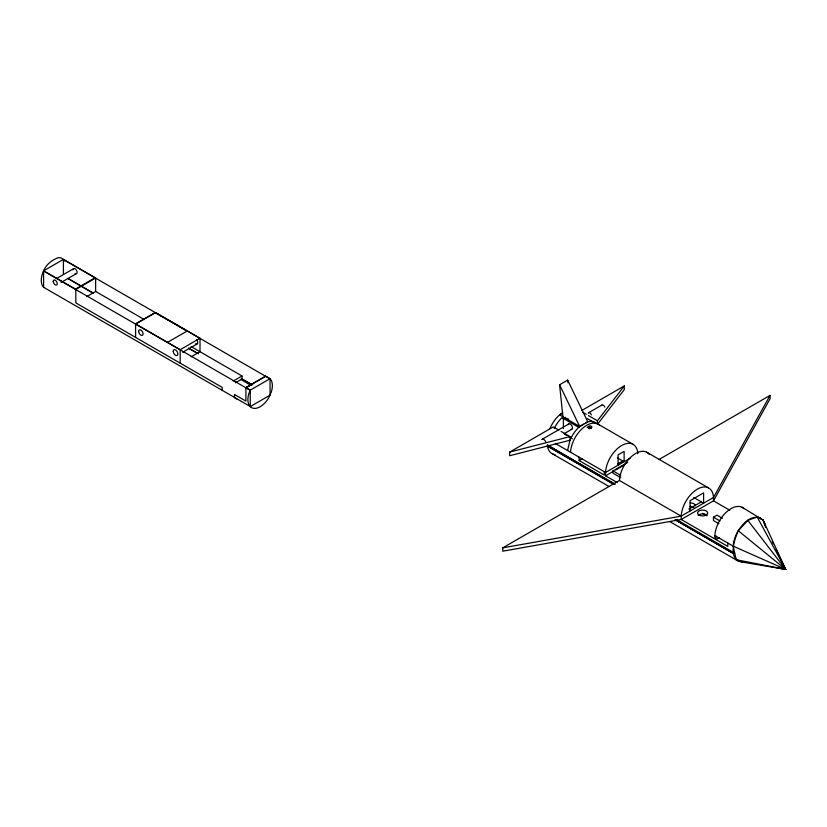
<?xml version="1.0" encoding="UTF-8"?>
<svg xmlns="http://www.w3.org/2000/svg" width="827" height="827" viewBox="0 0 827 827"><rect width="100%" height="100%" fill="white"/><g stroke="black" fill="none" stroke-linecap="round" stroke-linejoin="round"><path stroke-width="1.24" d="M567.57 450.529L570.03 440.222A22.877 13.211 -60 0 1 579.686 426.494L587.759 421.832A22.877 13.211 -60 0 1 596.649 423.558M760.499 517.909C751.081 514.642 742.853 523.543 738.273 530.738C734.428 539.287 727.264 559.652 741.995 562.029L785.65 569.41L763.083 520.049L742.15 507.313M135.68 323.895L155.321 312.72L187.098 331.058L167.364 342.45M269.984 395.213L271.287 392.019A17.264 9.965 -60 0 0 270.067 378.694L265.725 376.192L245.908 387.636L245.908 401.095L234.496 394.51L234.496 397.518A17.264 9.965 -60 0 0 236.729 398.965M658.923 459.554L770.051 395.389L713.494 497.482L713.494 500.831L681.2 519.48L502.754 551.196L502.754 547.846L619.444 480.477A22.877 13.211 -60 0 1 631.549 456.442A22.877 13.211 -60 0 1 649.288 454.354M597.414 420.767L624.302 385.92L624.302 389.558L597.414 424.406L597.414 420.767L588.493 415.619M741.995 562.029L736.195 559.703L733.229 546.171A22.877 13.211 -60 0 1 738.273 530.738L747.815 520.348L757.212 517.03L763.083 520.049L764.799 523.326L765.533 527.523M562.608 412.694L559.579 414.885A22.877 13.211 -60 0 0 549.924 428.613M249.899 406.243L250.333 406.553L43.593 287.289L43.593 270.822L63.41 259.378L95.643 277.996L95.643 291.455L144.343 319.573M57.135 278.203L73.655 268.672M43.676 287.238L43.593 287.289A17.264 9.965 -60 0 1 42.363 273.975C44.627 266.005 50.798 260.309 58.51 257.59L61.219 257.962L63.41 259.378L63.41 274.43M61.074 282.483L76.487 273.582M75.443 289.119L95.177 277.727M95.643 277.996L75.826 289.44L75.826 302.899L222.194 387.398L222.277 390.354M86.835 296.542L95.643 291.455M135.597 337.406L135.597 323.946L155.414 312.503L200.01 338.253L200.01 351.713L191.202 356.799M135.597 323.946L180.193 349.687L200.01 338.253M182.695 352.281L197.012 344.011M233.204 381.051L242.011 375.965L242.011 378.962L252.266 384.886L241.918 379.014M235.375 382.798L242.011 378.962M265.519 376.223L245.826 387.584L250.25 390.137L270.067 378.694L270.067 395.161L250.25 406.605A17.212 9.934 -60 0 1 248.968 393.259L250.25 390.137L250.25 406.605A17.264 9.965 -60 0 0 269.612 396.112M245.516 388.152L253.217 383.707M554.224 428.469A22.877 13.211 -60 0 1 562.939 416.829L559.579 384.772L567.653 380.1L587.759 421.832L585.743 423M562.608 413.138L559.579 414.885L579.686 426.494L583.728 424.168M565.41 417.315L563.394 418.483L563.394 428.562M561.099 431.436L570.03 436.584L570.03 440.222L509.67 455.739L509.67 452.1L553.284 426.918L558.866 430.143M581.794 410.461L624.302 385.92M542.264 439.251L568.759 423.962M588.535 412.766L601.932 405.034M564.097 433.73L571.819 429.265M613.717 484.074L547.464 446.084A23.156 13.377 -60 0 0 555.113 454.705M587.129 427.549L589.124 426.401L589.113 428.924M579.148 457.207L579.148 460.567L582.487 458.644M617.821 463.875L622.824 460.99M630.453 458.075L605.54 472.455L555.299 443.437M620.746 477.686L612.983 473.199L612.983 470.904L627.765 462.365M637.844 453.796A22.877 13.211 -60 0 0 621.697 445.495A22.877 13.211 -60 0 0 605.54 472.455L605.54 475.804L613.345 471.307M615.567 470.025L623.372 465.518M688.85 509.081L701.327 501.875M502.754 547.846L681.2 516.131L713.494 497.482A22.877 13.211 -60 0 0 697.347 489.17A22.877 13.211 -60 0 0 681.2 516.131L681.2 519.48L714.879 538.935L714.879 535.576A22.877 13.211 -60 0 1 726.344 512.14A22.877 13.211 -60 0 1 743.959 508.605M718.901 523.698L713.463 520.555L713.463 517.195L716.978 515.169L722.416 518.302M715.975 536.206L715.975 539.566L719.325 537.633M734.624 552.529L733.229 553.335L675.39 519.945M509.67 452.1L570.03 436.584M736.195 559.703L785.65 569.41L776.15 549.624M779.603 567.808L785.65 569.41L757.212 517.03M781.877 562.898L785.65 569.41L733.229 546.171L714.879 535.576M783.376 568.366L785.65 569.41L747.815 520.348M582.911 412.394L586.26 414.327M597.818 423.982L632.81 444.182M646.704 452.214L708.46 487.858M587.377 418.607L595.192 423.114M588.679 426.432L591.336 427.962M729.796 510.249L713.494 500.831L770.051 398.748L770.051 395.389M562.567 417.997L579.024 427.497M693.729 497.492L703.601 503.188L703.601 492.871L690.08 500.676L690.08 510.993M617.366 457.838L624.116 461.735L624.116 451.408L618.11 454.871L618.11 465.198M713.463 517.195L719.986 520.969M690.266 506.238L692.488 507.52M702.505 513.298L706.951 515.872M564.51 434.247L566.743 435.54M568.976 436.832L572.325 438.765M612.983 470.904L620.746 475.391M619.444 480.477L681.2 516.131M579.148 460.567L604.258 475.06L604.258 471.71M605.54 475.804L617.304 482.596M715.975 539.566L727.801 546.399L727.801 543.039M615.319 484.26L547.464 445.081L547.464 446.084L613.096 483.981M676.496 519.583L733.229 552.333M553.036 454.178L608.651 486.286M669.839 521.61L738.8 561.43M191.089 346.565L242.011 375.965M93.544 293.254L67.876 278.43L93.461 293.306M188.432 348.033L198.47 353.832M189.455 348.725L197.271 353.243M240.502 379.314L250.56 385.113M43.593 270.822L75.919 289.388M43.593 270.987L250.25 390.303M675.152 519.676L733.229 553.335L675.39 519.625M614.203 483.981L547.464 445.081L547.825 445.877M269.943 378.766L63.41 259.544A17.212 9.934 -60 0 1 64.485 261.032M738.273 530.738L785.65 569.41M559.579 384.772L579.686 426.494M772.242 541.489L773.359 543.815M763.083 520.049L764.83 525.383M567.653 380.1L567.922 382.674M249.899 390.096L249.899 392.587M180.193 349.687L180.193 363.156M196.537 339.535A3.267 1.892 60 0 1 197.612 343.164A3.267 1.892 60 0 1 195.379 343.856M73.065 269.964A2.843 1.633 60 0 1 75.071 268.806A2.843 1.633 60 0 1 77.076 272.29A2.843 1.633 60 0 1 75.071 273.448M568.201 424.758A3.06 1.768 60 0 1 571.819 425.729A3.06 1.768 60 0 1 570.847 429.358M580.12 426.567A2.388 1.375 0 0 1 579.096 425.326M568.604 418.927A2.264 1.303 0 0 1 567.425 418.927M566.888 418.793A2.264 1.303 0 0 1 565.833 417.997M541.923 439.571A3.06 1.768 60 0 1 545.675 441.742M588.245 413.035A2.595 1.499 60 0 1 591.419 414.865M601.642 405.302A2.595 1.499 60 0 1 604.816 407.132M690.256 502.899A5.117 2.957 0 0 1 695.383 505.855M698.215 515.335A5.076 2.936 0 0 1 707.013 515.335M690.256 506.713A5.117 2.957 0 0 1 693.874 507.582M570.547 452.245A22.877 13.211 -60 0 1 582.012 428.81A22.877 13.211 -60 0 1 599.627 425.274M53.248 281.407A2.843 1.633 60 0 0 56.257 285.15A2.843 1.633 60 0 0 56.257 281.139A2.843 1.633 60 0 0 53.248 281.407M173.246 351.289A3.267 1.892 60 0 0 176.709 355.6A3.267 1.892 60 0 0 176.709 350.979A3.267 1.892 60 0 0 173.246 351.289M138.678 331.327A3.101 1.788 60 0 0 141.965 335.431A3.101 1.788 60 0 0 141.965 331.038A3.101 1.788 60 0 0 138.678 331.327M700.076 515.531A5.076 2.936 0 0 0 707.695 512.988A5.076 2.936 0 0 0 700.076 510.455A5.076 2.936 0 0 0 700.076 515.531M589.072 428.314A1.881 1.209 -6.7 0 0 591.874 427.063A1.881 1.209 -6.7 0 0 589.062 426.215A1.881 1.209 -6.7 0 0 589.072 428.314"/></g></svg>
